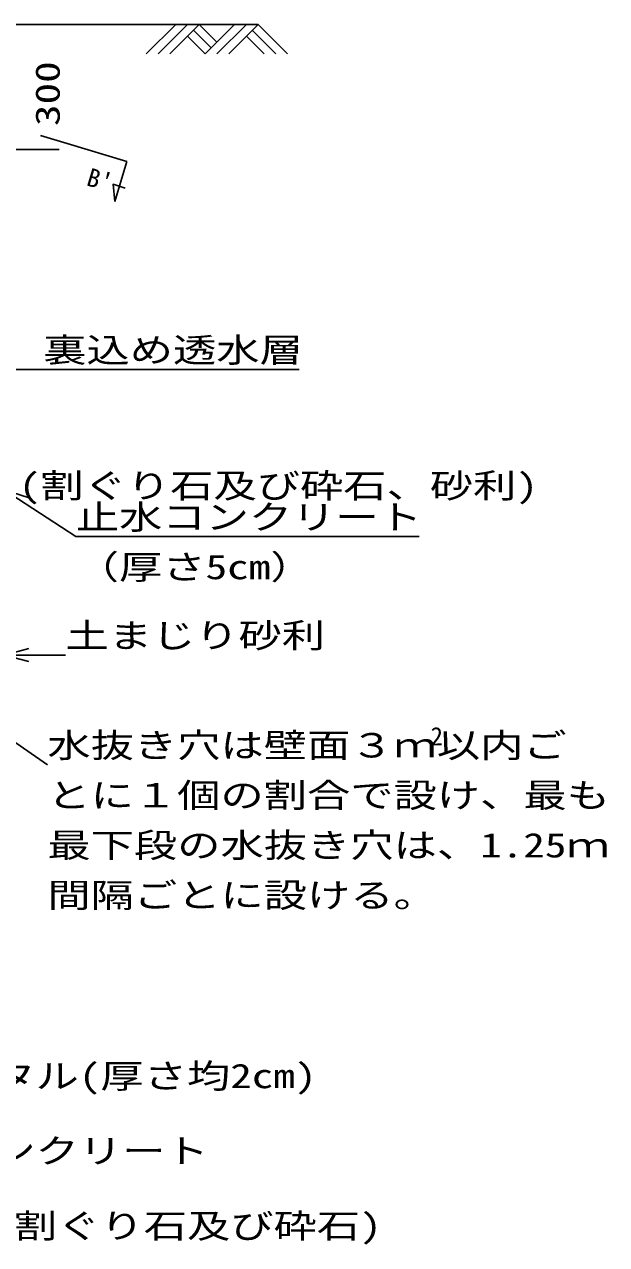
# Model space of a CAD drawing. Units: millimetres, scale not verified. Extents: x -10427 to 8480, y -7210 to 7278.
# Drawn here: x -2918 to -1518, y 850 to 3780 of the extents above; entities that cross this region are included whole.
import ezdxf
from ezdxf.enums import TextEntityAlignment as Align

# ---------------------------------------------------------------- set-up
doc = ezdxf.new("R2010")
doc.units = ezdxf.units.MM
doc.header["$LTSCALE"] = 40
doc.layers.add('0-0', color=7, linetype='Continuous')
doc.styles.add('ＭＳ ゴシック', font='')
doc.styles.get('ＭＳ ゴシック').set_extended_font_data('MS Gothic')

msp = doc.modelspace()

# ---------------------------------------------------------------- linework, layer by layer
at = {"layer": '0-0'}
for p, q in [((-3244.35, 3779.69), (-2356.06, 3779.69)), ((-2554.05, 3779.69), (-2624.76, 3708.98)), ((-2525.77, 3779.69), (-2596.48, 3708.98)), ((-2497.48, 3779.69), (-2568.19, 3708.98)), ((-2525.77, 3751.41), (-2483.34, 3708.98)), ((-2511.62, 3765.55), (-2469.2, 3723.13)), ((-2497.48, 3779.69), (-2455.06, 3737.27)), ((-2412.63, 3779.69), (-2483.34, 3708.98)), ((-2384.35, 3779.69), (-2455.06, 3708.98)), ((-2356.06, 3779.69), (-2426.77, 3708.98)), ((-2384.35, 3751.41), (-2341.92, 3708.98)), ((-2370.2, 3765.55), (-2313.64, 3708.98)), ((-2356.06, 3779.69), (-2285.35, 3708.98)), ((-3014.54, 3479.69), (-2834.54, 3479.69)), ((-2986.88, 2950.89), (-2257.62, 2950.89)), ((-2794.3, 2549.86), (-1969.3, 2549.86)), ((-2965.35, 2265.38), (-2907.39, 2249.85))]:
    msp.add_line(p, q, dxfattribs=at)
at = {"layer": '0-0', "color": 3}
for p, q in [((-2879.15, 3512.89), (-2814.94, 3493.59)), ((-2814.94, 3493.59), (-2671.29, 3450.4)), ((-2671.29, 3450.4), (-2700.08, 3354.64))]:
    msp.add_line(p, q, dxfattribs=at)
msp.add_lwpolyline([(-2700.08, 3354.64), (-2704.69, 3395.77), (-2675.56, 3386.06)], dxfattribs=at)
at = {"layer": '0-0'}
for points in [[(-2794.3, 2549.86), (-2966.09, 2661.95), (-2909.07, 2643.29)], [(-2862.55, 2001.72), (-3768.34, 2630.28), (-3711.87, 2609.99)], [(-2819, 2265.38), (-2965.35, 2265.38), (-2907.39, 2280.91)]]:
    msp.add_lwpolyline(points, dxfattribs=at)

# ---------------------------------------------------------------- texts
at = {"layer": '0-0', "style": 'ＭＳ ゴシック', "width": 1.3}
msp.add_text('300', height=58.65, rotation=90, dxfattribs=at).set_placement((-2815.19, 3535.6), align=Align.BOTTOM_LEFT)
at = {"layer": '0-0', "color": 4, "style": 'ＭＳ ゴシック'}
msp.add_text("B'", height=43.99, rotation=343.268, dxfattribs=at).set_placement((-2775.09, 3381.21), align=Align.BOTTOM_LEFT)
at = {"layer": '0-0', "style": 'ＭＳ ゴシック', "width": 1.3}
for s, p in [('裏込め透水層', (-2872.62, 2950.89)), ('(割ぐり石及び砕石、砂利)', (-2931.24, 2625.12)), ('止水コンクリート', (-2794.3, 2549.86)), ('（厚さ5cm）', (-2794.3, 2429.86)), ('土まじり砂利', (-2819, 2265.38)), ('水抜き穴は壁面３ｍ以内ご', (-2862.55, 2001.72)), ('とに１個の割合で設け、最も', (-2862.55, 1881.72)), ('最下段の水抜き穴は、1.25ｍ', (-2862.55, 1761.72)), ('間隔ごとに設ける。', (-2862.55, 1641.72)), ('敷モルタル(厚さ均2cm)', (-3306.91, 1207.66)), ('基礎コンクリート', (-3306.91, 1027.66)), ('基礎材(割ぐり石及び砕石)', (-3306.91, 847.66))]:
    msp.add_text(s, height=58.65, dxfattribs=at).set_placement(p, align=Align.BOTTOM_LEFT)
at = {"layer": '0-0', "color": 4, "style": 'ＭＳ ゴシック'}
msp.add_text('2', height=43.99, dxfattribs=at).set_placement((-1941.72, 2035.13), align=Align.BOTTOM_LEFT)

doc.saveas('drawing.dxf')
